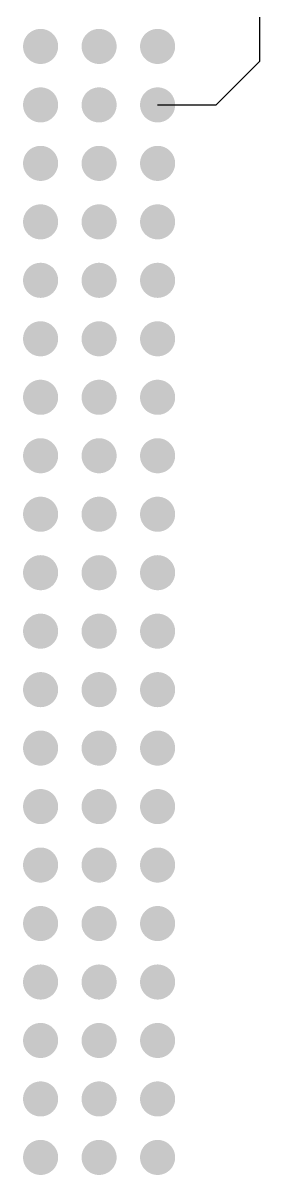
# Model space of a CAD drawing. Extents: x 295 to 953, y 10 to 290.
# Drawn here: x 777.5 to 787.7, y 133.1 to 183.1 of the extents above; entities that cross this region are included whole.
import ezdxf

# ---------------------------------------------------------------- set-up
doc = ezdxf.new("R2010")
doc.units = 0
doc.header["$LTSCALE"] = 5
doc.header["$MEASUREMENT"] = 0
doc.layers.get('0').update_dxf_attribs({"linetype": 'CONTINUOUS', "lineweight": 25})
doc.layers.add('DV-ABPB-A4_IN1', color=4, linetype='CONTINUOUS')

msp = doc.modelspace()

# ---------------------------------------------------------------- linework, layer by layer
at = {"color": 7, "const_width": 0.762}
for points in [[(777.839, 182.093, 1), (778.601, 182.093, 1)], [(780.379, 182.093, 1), (781.141, 182.093, 1)], [(782.919, 182.093, 1), (783.681, 182.093, 1)], [(777.839, 179.553, 1), (778.601, 179.553, 1)], [(780.379, 179.553, 1), (781.141, 179.553, 1)], [(782.919, 179.553, 1), (783.681, 179.553, 1)], [(777.839, 177.013, 1), (778.601, 177.013, 1)], [(780.379, 177.013, 1), (781.141, 177.013, 1)], [(782.919, 177.013, 1), (783.681, 177.013, 1)], [(777.839, 174.473, 1), (778.601, 174.473, 1)], [(780.379, 174.473, 1), (781.141, 174.473, 1)], [(782.919, 174.473, 1), (783.681, 174.473, 1)], [(777.839, 171.933, 1), (778.601, 171.933, 1)], [(780.379, 171.933, 1), (781.141, 171.933, 1)], [(782.919, 171.933, 1), (783.681, 171.933, 1)], [(777.839, 169.393, 1), (778.601, 169.393, 1)], [(780.379, 169.393, 1), (781.141, 169.393, 1)], [(782.919, 169.393, 1), (783.681, 169.393, 1)], [(777.839, 166.853, 1), (778.601, 166.853, 1)], [(780.379, 166.853, 1), (781.141, 166.853, 1)], [(782.919, 166.853, 1), (783.681, 166.853, 1)], [(777.839, 164.313, 1), (778.601, 164.313, 1)], [(780.379, 164.313, 1), (781.141, 164.313, 1)], [(782.919, 164.313, 1), (783.681, 164.313, 1)], [(777.839, 161.773, 1), (778.601, 161.773, 1)], [(780.379, 161.773, 1), (781.141, 161.773, 1)], [(782.919, 161.773, 1), (783.681, 161.773, 1)], [(777.839, 159.233, 1), (778.601, 159.233, 1)], [(780.379, 159.233, 1), (781.141, 159.233, 1)], [(782.919, 159.233, 1), (783.681, 159.233, 1)], [(777.839, 156.693, 1), (778.601, 156.693, 1)], [(780.379, 156.693, 1), (781.141, 156.693, 1)], [(782.919, 156.693, 1), (783.681, 156.693, 1)], [(777.839, 154.153, 1), (778.601, 154.153, 1)], [(780.379, 154.153, 1), (781.141, 154.153, 1)], [(782.919, 154.153, 1), (783.681, 154.153, 1)], [(777.839, 151.613, 1), (778.601, 151.613, 1)], [(780.379, 151.613, 1), (781.141, 151.613, 1)], [(782.919, 151.613, 1), (783.681, 151.613, 1)], [(777.839, 149.073, 1), (778.601, 149.073, 1)], [(780.379, 149.073, 1), (781.141, 149.073, 1)], [(782.919, 149.073, 1), (783.681, 149.073, 1)], [(777.839, 146.533, 1), (778.601, 146.533, 1)], [(780.379, 146.533, 1), (781.141, 146.533, 1)], [(782.919, 146.533, 1), (783.681, 146.533, 1)], [(777.839, 143.993, 1), (778.601, 143.993, 1)], [(780.379, 143.993, 1), (781.141, 143.993, 1)], [(782.919, 143.993, 1), (783.681, 143.993, 1)], [(777.839, 141.453, 1), (778.601, 141.453, 1)], [(780.379, 141.453, 1), (781.141, 141.453, 1)], [(782.919, 141.453, 1), (783.681, 141.453, 1)], [(777.839, 138.913, 1), (778.601, 138.913, 1)], [(780.379, 138.913, 1), (781.141, 138.913, 1)], [(782.919, 138.913, 1), (783.681, 138.913, 1)], [(777.839, 136.373, 1), (778.601, 136.373, 1)], [(780.379, 136.373, 1), (781.141, 136.373, 1)], [(782.919, 136.373, 1), (783.681, 136.373, 1)], [(777.839, 133.833, 1), (778.601, 133.833, 1)], [(780.379, 133.833, 1), (781.141, 133.833, 1)], [(782.919, 133.833, 1), (783.681, 133.833, 1)]]:
    msp.add_lwpolyline(points, format="xyb", close=True, dxfattribs=at)
at = {"layer": 'DV-ABPB-A4_IN1', "color": 7}
for p, q in [((787.745, 181.458), (787.745, 208.128)), ((785.84, 179.553), (787.745, 181.458)), ((783.3, 179.553), (785.84, 179.553))]:
    msp.add_line(p, q, dxfattribs=at)

doc.saveas('drawing.dxf')
